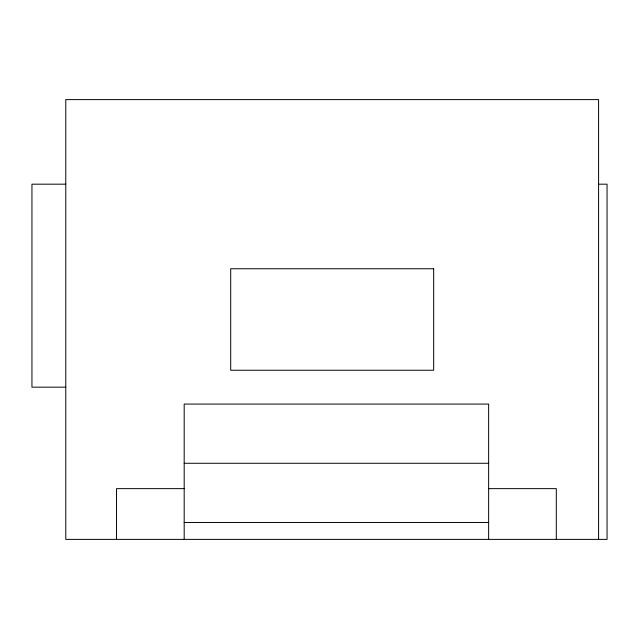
<?xml version="1.0" encoding="UTF-8"?>
<svg xmlns="http://www.w3.org/2000/svg" width="639" height="639" viewBox="0 0 639 639"><rect width="100%" height="100%" fill="white"/><g stroke="black" fill="none" stroke-linecap="round" stroke-linejoin="round"><path stroke-width="0.96" d="M65.777 184.184L31.95 184.184L31.95 387.162L65.777 387.162M598.591 184.184L607.05 184.184L607.05 539.388L65.777 539.388L65.777 99.612L598.591 99.612L598.591 539.388M184.184 463.275L488.643 463.275M184.184 488.643L116.522 488.643L116.522 539.388M488.643 488.643L556.305 488.643L556.305 539.388M184.184 522.478L488.643 522.478M488.643 539.388L488.643 404.072L184.184 404.072L184.184 539.388M433.673 268.755L230.695 268.755L230.695 370.245L433.673 370.245L433.673 268.755"/></g></svg>
